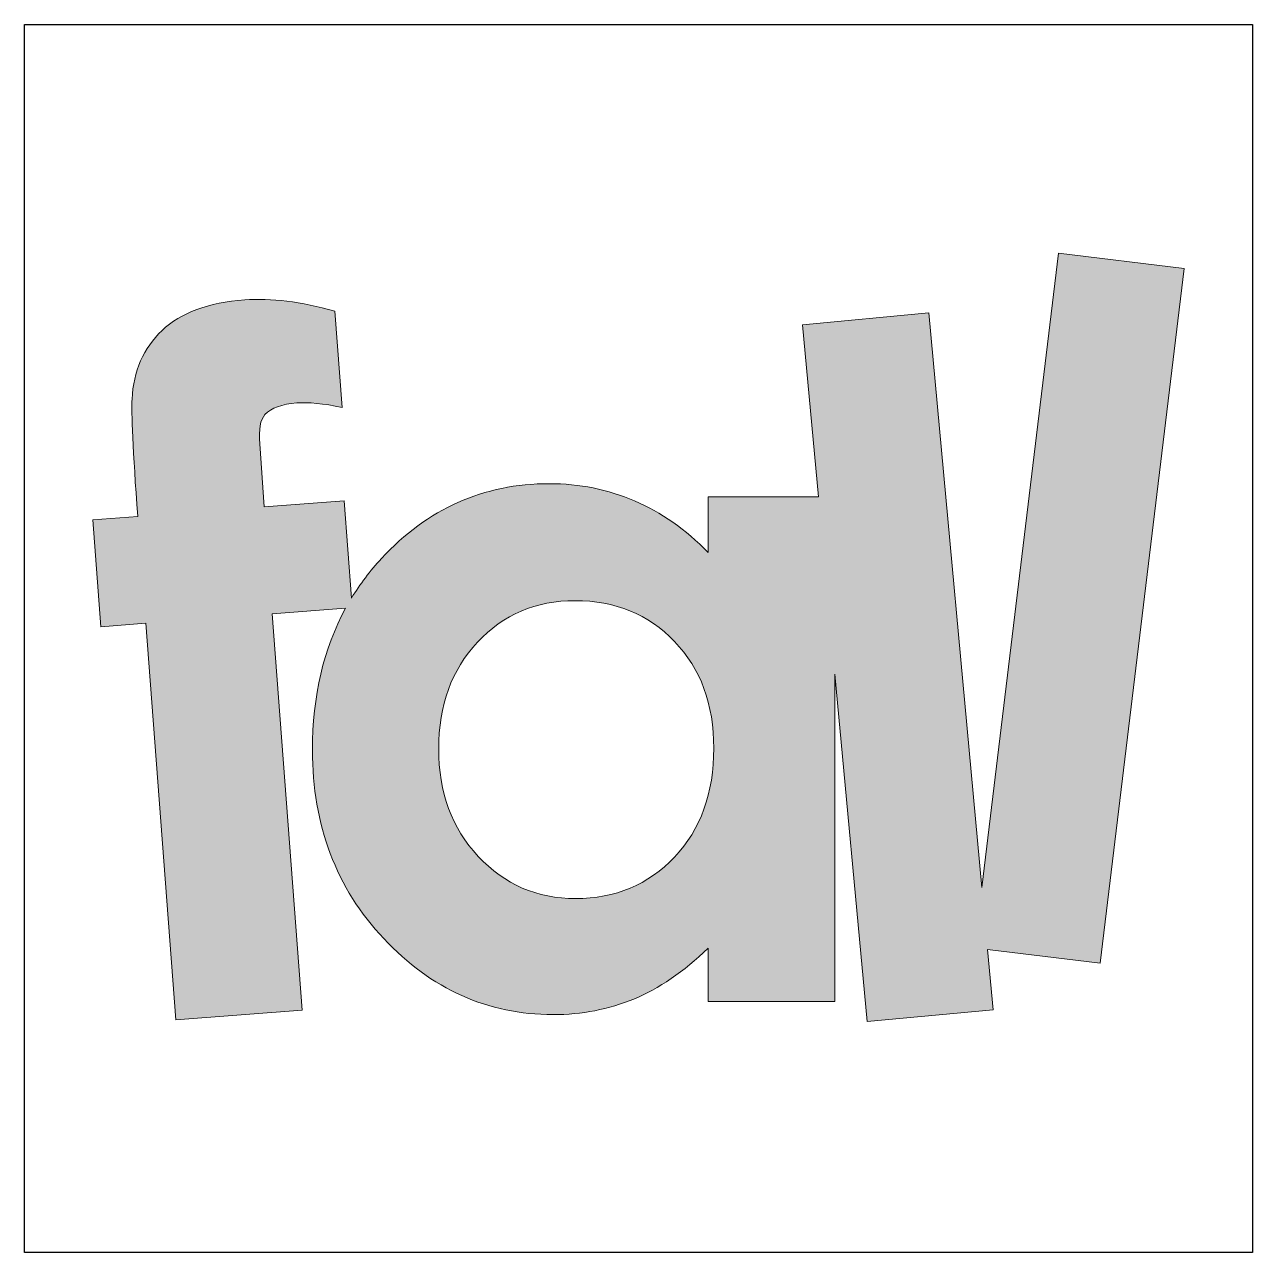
# Model space of a CAD drawing. Header units: inches. Extents: x 0 to 114, y 0 to 114.
import ezdxf

# ---------------------------------------------------------------- set-up
doc = ezdxf.new("R2010")
doc.units = ezdxf.units.IN
doc.header["$MEASUREMENT"] = 0
doc.layers.add('Image Background', color=7, linetype='Continuous')
doc.layers.add('Layer 1', color=7, linetype='Continuous')
picture_1 = doc.add_image_def('image1.png', size_in_pixel=(1350, 1350))

msp = doc.modelspace()

# ---------------------------------------------------------------- hatches: boundary and pattern name
at = {"layer": 'Layer 1', "true_color": 0x876f64}
h = msp.add_hatch(color=35, dxfattribs=at)
h.dxf.hatch_style = 2
edge = h.paths.add_edge_path()
edge.add_spline(control_points=[(107.95, 91.59), (107.95, 91.59), (96.24, 93.01), (96.24, 93.01), (96.24, 93.01), (89.12, 33.97), (89.12, 33.97), (89.12, 33.97), (84.17, 87.45), (84.17, 87.45), (84.17, 87.45), (72.43, 86.36), (72.43, 86.36), (72.43, 86.36), (73.91, 70.35), (73.91, 70.35), (73.91, 70.35), (63.64, 70.35), (63.64, 70.35), (63.64, 70.35), (63.64, 65.17), (63.64, 65.17), (61.54, 67.3), (59.26, 68.9), (56.78, 69.96), (54.31, 71.03), (51.66, 71.56), (48.84, 71.56), (42.72, 71.56), (37.51, 69.24), (33.23, 64.6), (32.16, 63.45), (31.23, 62.21), (30.42, 60.9), (30.42, 60.9), (29.74, 69.97), (29.74, 69.97), (29.74, 69.97), (22.29, 69.4), (22.29, 69.4), (22.29, 69.4), (21.89, 75.26), (21.89, 75.26), (21.79, 76.61), (21.95, 77.52), (22.38, 77.99), (22.96, 78.61), (23.95, 78.97), (25.33, 79.08), (26.42, 79.16), (27.83, 79.02), (29.56, 78.66), (29.56, 78.66), (28.88, 87.62), (28.88, 87.62), (25.73, 88.51), (22.93, 88.86), (20.49, 88.67), (17.1, 88.42), (14.53, 87.47), (12.8, 85.82), (11.06, 84.17), (10.13, 82.04), (10.01, 79.44), (9.92, 78.3), (10.09, 74.66), (10.53, 68.52), (10.53, 68.52), (6.35, 68.2), (6.35, 68.2), (6.35, 68.2), (7.1, 58.25), (7.1, 58.25), (7.1, 58.25), (11.28, 58.57), (11.28, 58.57), (11.28, 58.57), (14.07, 21.65), (14.07, 21.65), (14.07, 21.65), (25.83, 22.54), (25.83, 22.54), (25.83, 22.54), (23.04, 59.45), (23.04, 59.45), (23.04, 59.45), (29.89, 59.97), (29.89, 59.97), (27.83, 56.2), (26.8, 51.8), (26.8, 46.76), (26.8, 39.77), (29.01, 33.91), (33.44, 29.21), (37.87, 24.5), (43.12, 22.14), (49.19, 22.14), (51.89, 22.14), (54.4, 22.63), (56.72, 23.59), (59.03, 24.55), (61.34, 26.13), (63.64, 28.32), (63.64, 28.32), (63.64, 23.35), (63.64, 23.35), (63.64, 23.35), (75.44, 23.35), (75.44, 23.35), (75.44, 23.35), (75.44, 53.84), (75.44, 53.84), (75.44, 53.84), (78.43, 21.5), (78.43, 21.5), (78.43, 21.5), (90.17, 22.59), (90.17, 22.59), (90.17, 22.59), (89.65, 28.19), (89.65, 28.19), (89.65, 28.19), (100.14, 26.92), (100.14, 26.92), (100.14, 26.92), (107.95, 91.59), (107.95, 91.59)], knot_values=[0, 0, 0, 0, 1, 1, 1, 2, 2, 2, 3, 3, 3, 4, 4, 4, 5, 5, 5, 6, 6, 6, 7, 7, 7, 8, 8, 8, 9, 9, 9, 10, 10, 10, 11, 11, 11, 12, 12, 12, 13, 13, 13, 14, 14, 14, 15, 15, 15, 16, 16, 16, 17, 17, 17, 18, 18, 18, 19, 19, 19, 20, 20, 20, 21, 21, 21, 22, 22, 22, 23, 23, 23, 24, 24, 24, 25, 25, 25, 26, 26, 26, 27, 27, 27, 28, 28, 28, 29, 29, 29, 30, 30, 30, 31, 31, 31, 32, 32, 32, 33, 33, 33, 34, 34, 34, 35, 35, 35, 36, 36, 36, 37, 37, 37, 38, 38, 38, 39, 39, 39, 40, 40, 40, 41, 41, 41, 42, 42, 42, 42], degree=3, periodic=1)
edge = h.paths.add_edge_path()
edge.add_spline(control_points=[(60.5, 36.81), (58.06, 34.23), (54.99, 32.94), (51.29, 32.94), (47.7, 32.94), (44.68, 34.25), (42.23, 36.87), (39.77, 39.49), (38.55, 42.83), (38.55, 46.89), (38.55, 50.93), (39.75, 54.23), (42.16, 56.81), (44.57, 59.39), (47.6, 60.67), (51.25, 60.67), (54.98, 60.67), (58.06, 59.41), (60.5, 56.87), (62.94, 54.34), (64.16, 51.03), (64.16, 46.94), (64.16, 42.76), (62.94, 39.38), (60.5, 36.81)], knot_values=[0, 0, 0, 0, 1, 1, 1, 2, 2, 2, 3, 3, 3, 4, 4, 4, 5, 5, 5, 6, 6, 6, 7, 7, 7, 8, 8, 8, 8], degree=3, periodic=1)

# ---------------------------------------------------------------- linework, layer by layer
at = {"layer": 'Layer 1', "lineweight": 0}
for points, knots in [([(107.95, 91.59), (107.95, 91.59), (96.24, 93.01), (96.24, 93.01), (96.24, 93.01), (89.12, 33.97), (89.12, 33.97), (89.12, 33.97), (84.17, 87.45), (84.17, 87.45), (84.17, 87.45), (72.43, 86.36), (72.43, 86.36), (72.43, 86.36), (73.91, 70.35), (73.91, 70.35), (73.91, 70.35), (63.64, 70.35), (63.64, 70.35), (63.64, 70.35), (63.64, 65.17), (63.64, 65.17), (61.54, 67.3), (59.26, 68.9), (56.78, 69.96), (54.31, 71.03), (51.66, 71.56), (48.84, 71.56), (42.72, 71.56), (37.51, 69.24), (33.23, 64.6), (32.16, 63.45), (31.23, 62.21), (30.42, 60.9), (30.42, 60.9), (29.74, 69.97), (29.74, 69.97), (29.74, 69.97), (22.29, 69.4), (22.29, 69.4), (22.29, 69.4), (21.89, 75.26), (21.89, 75.26), (21.79, 76.61), (21.95, 77.52), (22.38, 77.99), (22.96, 78.61), (23.95, 78.97), (25.33, 79.08), (26.42, 79.16), (27.83, 79.02), (29.56, 78.66), (29.56, 78.66), (28.88, 87.62), (28.88, 87.62), (25.73, 88.51), (22.93, 88.86), (20.49, 88.67), (17.1, 88.42), (14.53, 87.47), (12.8, 85.82), (11.06, 84.17), (10.13, 82.04), (10.01, 79.44), (9.92, 78.3), (10.09, 74.66), (10.53, 68.52), (10.53, 68.52), (6.35, 68.2), (6.35, 68.2), (6.35, 68.2), (7.1, 58.25), (7.1, 58.25), (7.1, 58.25), (11.28, 58.57), (11.28, 58.57), (11.28, 58.57), (14.07, 21.65), (14.07, 21.65), (14.07, 21.65), (25.83, 22.54), (25.83, 22.54), (25.83, 22.54), (23.04, 59.45), (23.04, 59.45), (23.04, 59.45), (29.89, 59.97), (29.89, 59.97), (27.83, 56.2), (26.8, 51.8), (26.8, 46.76), (26.8, 39.77), (29.01, 33.91), (33.44, 29.21), (37.87, 24.5), (43.12, 22.14), (49.19, 22.14), (51.89, 22.14), (54.4, 22.63), (56.72, 23.59), (59.03, 24.55), (61.34, 26.13), (63.64, 28.32), (63.64, 28.32), (63.64, 23.35), (63.64, 23.35), (63.64, 23.35), (75.44, 23.35), (75.44, 23.35), (75.44, 23.35), (75.44, 53.84), (75.44, 53.84), (75.44, 53.84), (78.43, 21.5), (78.43, 21.5), (78.43, 21.5), (90.17, 22.59), (90.17, 22.59), (90.17, 22.59), (89.65, 28.19), (89.65, 28.19), (89.65, 28.19), (100.14, 26.92), (100.14, 26.92), (100.14, 26.92), (107.95, 91.59), (107.95, 91.59)], [0, 0, 0, 0, 1, 1, 1, 2, 2, 2, 3, 3, 3, 4, 4, 4, 5, 5, 5, 6, 6, 6, 7, 7, 7, 8, 8, 8, 9, 9, 9, 10, 10, 10, 11, 11, 11, 12, 12, 12, 13, 13, 13, 14, 14, 14, 15, 15, 15, 16, 16, 16, 17, 17, 17, 18, 18, 18, 19, 19, 19, 20, 20, 20, 21, 21, 21, 22, 22, 22, 23, 23, 23, 24, 24, 24, 25, 25, 25, 26, 26, 26, 27, 27, 27, 28, 28, 28, 29, 29, 29, 30, 30, 30, 31, 31, 31, 32, 32, 32, 33, 33, 33, 34, 34, 34, 35, 35, 35, 36, 36, 36, 37, 37, 37, 38, 38, 38, 39, 39, 39, 40, 40, 40, 41, 41, 41, 42, 42, 42, 42]), ([(60.5, 36.81), (58.06, 34.23), (54.99, 32.94), (51.29, 32.94), (47.7, 32.94), (44.68, 34.25), (42.23, 36.87), (39.77, 39.49), (38.55, 42.83), (38.55, 46.89), (38.55, 50.93), (39.75, 54.23), (42.16, 56.81), (44.57, 59.39), (47.6, 60.67), (51.25, 60.67), (54.98, 60.67), (58.06, 59.41), (60.5, 56.87), (62.94, 54.34), (64.16, 51.03), (64.16, 46.94), (64.16, 42.76), (62.94, 39.38), (60.5, 36.81)], [0, 0, 0, 0, 1, 1, 1, 2, 2, 2, 3, 3, 3, 4, 4, 4, 5, 5, 5, 6, 6, 6, 7, 7, 7, 8, 8, 8, 8])]:
    msp.add_open_spline(points, degree=3, knots=knots, dxfattribs=at)

# ---------------------------------------------------------------- pictures from other files: only their frames are drawn
at = {"layer": 'Image Background'}
image = msp.add_image(picture_1, insert=(0, 0), size_in_units=(114.3, 114.3), dxfattribs=at)

doc.saveas('drawing.dxf')
